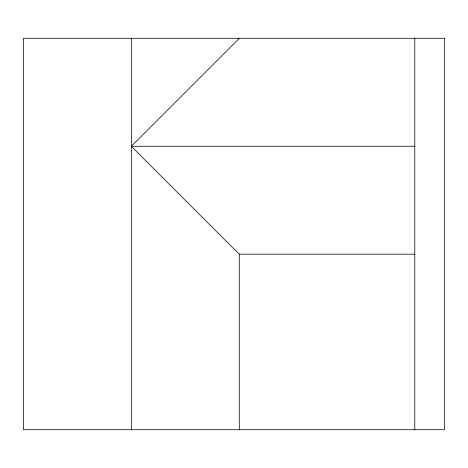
<?xml version="1.0" encoding="UTF-8"?>
<svg xmlns="http://www.w3.org/2000/svg" width="468" height="468" viewBox="0 0 468 468"><rect width="100%" height="100%" fill="white"/><g stroke="black" fill="none" stroke-linecap="round" stroke-linejoin="round"><path stroke-width="0.7" d="M414.794 254.188L239.288 254.188L131.344 146.244L239.288 38.3M131.344 146.244L414.794 146.244M414.794 38.3L414.794 429.7M239.288 254.188L239.288 429.7M131.344 38.3L131.344 429.7M444.6 38.3L23.4 38.3L23.4 429.7L444.6 429.7L444.6 38.3"/></g></svg>
